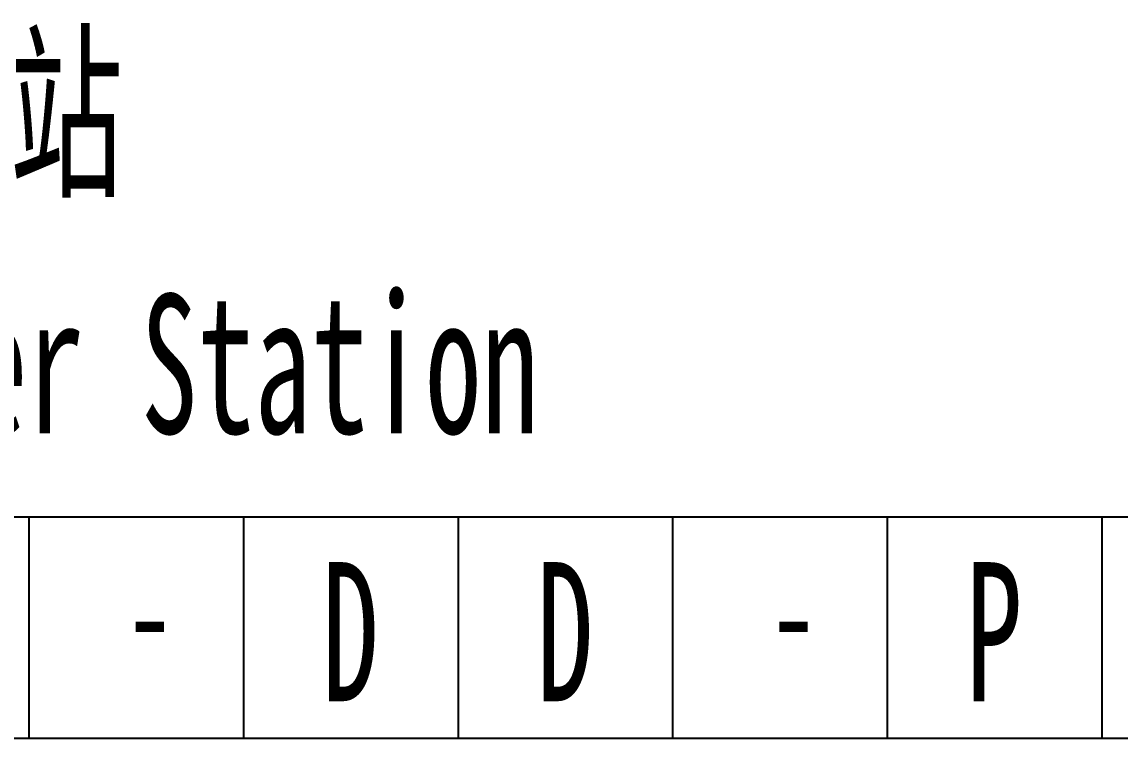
# Model space of a CAD drawing. Header units: millimetres. Extents: x 0 to 420, y 0 to 297.
# Drawn here: x 345.79 to 367.89, y 40.19 to 54.61 of the extents above; entities that cross this region are included whole.
import ezdxf
from ezdxf.enums import TextEntityAlignment as Align

# ---------------------------------------------------------------- set-up
doc = ezdxf.new("R2010")
doc.units = ezdxf.units.MM
doc.layers.add('GPDRAW', color=1, linetype='Continuous')
doc.layers.add('sign', color=7, linetype='Continuous')
doc.styles.add('ECL', font='SIMFANG_2312.TTF', dxfattribs={"width": 0.7, "height": 3})
doc.styles.add('LXL', font='SIMFANG_2312.TTF', dxfattribs={"width": 0.7, "height": 3})

# ---------------------------------------------------------------- blocks, each defined once
blk = doc.blocks.new('*U72')
at = {"color": 0, "style": 'LXL', "width": 0.6}
for s, p in [('拉合尔±660kV换流站', (-0.671, -0.249)), ('±660kV Lahore Converter Station', (0.272, -5.251))]:
    blk.add_text(s, height=2.8, dxfattribs=at).set_placement(p, align=Align.MIDDLE)
blk = doc.blocks.new('*U73')
at = {"layer": 'GPDRAW', "color": 0, "style": 'LXL', "width": 0.6}
for p in [(66.899, 2.141), (71.216, 2.141)]:
    blk.add_text('D', height=2.8, dxfattribs=at).set_placement(p, align=Align.MIDDLE)
at = {"layer": 'GPDRAW', "color": 5, "style": 'LXL', "width": 0.6}
blk.add_text('P', height=2.8, dxfattribs=at).set_placement((79.849, 2.141), align=Align.MIDDLE)
at = {"layer": 'GPDRAW', "color": 7, "style": 'LXL', "width": 0.7}
for p in [(62.366, 1.431), (75.316, 1.431)]:
    blk.add_text('-', height=2.1, dxfattribs=at).set_placement(p)
blk = doc.blocks.new('XXDAFRAM-CH-HENG-A3')
at = {"linetype": 'Continuous'}
for p, q in [((345.933, 44.649), (345.933, 40.194)), ((350.25, 44.649), (350.25, 40.194)), ((354.567, 44.649), (354.567, 40.194)), ((358.883, 44.649), (358.883, 40.194)), ((363.2, 44.649), (363.2, 40.194)), ((367.517, 44.649), (367.517, 40.194))]:
    blk.add_line(p, q, dxfattribs=at)
at = {"layer": 'GPDRAW', "color": 3, "linetype": 'Continuous'}
blk.add_line((285.5, 44.649), (415, 44.649), dxfattribs=at)
at = {"layer": 'GPDRAW'}
blk.add_line((285.5, 44.649), (415, 44.649), dxfattribs=at)
at = {"layer": 'sign', "color": 1, "linetype": 'Continuous'}
blk.add_line((285.5, 40.194), (415, 40.194), dxfattribs=at)
for name, p in [('*U72', (337.625, 53.084)), ('*U73', (285.5, 40.194))]:
    blk.add_blockref(name, p)
at = {"linetype": 'Continuous', "style": 'ECL', "width": 0.7}
for tag, height, p in [('DESIGNSTATUS', 2.8, (407.013, 52.286)), ('ENDESIGNSTATUS', 2.8, (407.013, 47.375)), ('V', 2.8, (378.308, 42.422)), ('O', 2.8, (382.625, 42.422)), ('N', 2.8, (386.942, 42.422)), ('L', 2.8, (391.258, 42.422)), ('D', 2.8, (399.892, 42.422)), ('W', 2.8, (404.208, 42.422)), ('G', 2.8, (408.525, 42.422)), ('VEREN40', 2.8, (412.842, 42.422)), ('DWGNAME1', 3, (372.022, 30.89)), ('DWGENAME1', 3, (371.833, 27.226)), ('DWGNAME', 3, (371.833, 27.145)), ('DWGNAME2', 3, (371.833, 23.322)), ('DWGENAME', 3, (371.833, 23.303)), ('DWGENAME2', 3, (372.057, 19.642)), ('DWGNO', 3, (370.72, 8.719)), ('VEREN40', 3, (411.224, 8.719))]:
    blk.add_attdef(tag, text='', height=height, dxfattribs=at).set_placement(p, align=Align.MIDDLE)
at = {"style": 'ECL', "width": 0.7, "flags": 1}
for p in [(321.472, 31.794), (321.472, 26.194), (321.472, 20.594), (321.472, 14.994)]:
    blk.add_attdef('DATE', text='', height=3, dxfattribs=at).set_placement(p, align=Align.MIDDLE)
for tag, p in [('SJ1', (299.889, 28.994)), ('JH', (299.889, 23.394)), ('SH1', (299.889, 17.794)), ('PZ', (299.889, 12.194)), ('BL', (299.889, 5))]:
    blk.add_attdef(tag, p, '', height=3, dxfattribs=at)

msp = doc.modelspace()

# ---------------------------------------------------------------- block references
msp.add_blockref('XXDAFRAM-CH-HENG-A3', (0, 0))

doc.saveas('drawing.dxf')
